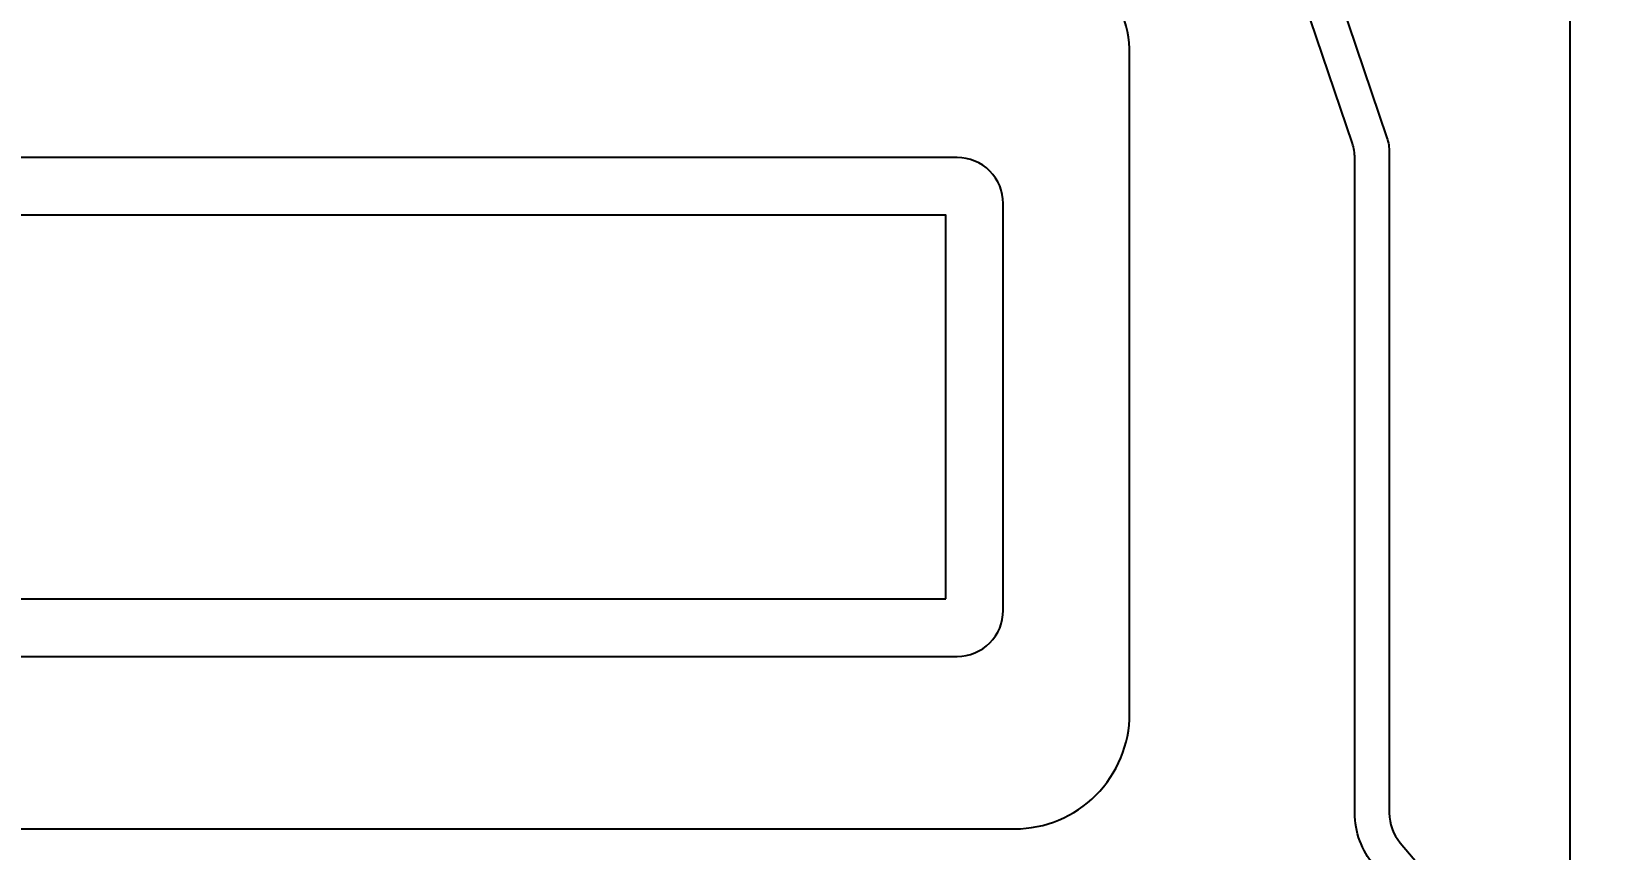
# Model space of a CAD drawing. Header units: millimetres. Extents: x 2678 to 7528, y -1679 to -1155.
# Drawn here: x 3652.85 to 3659.71, y -1279.49 to -1275.94 of the extents above; entities that cross this region are included whole.
import ezdxf

# ---------------------------------------------------------------- set-up
doc = ezdxf.new("R2010")
doc.units = ezdxf.units.MM
for name, color, linetype in [('03 Solder Resist', 6, 'Continuous'), ('04 Chip', 20, 'Continuous'), ('06 Cutline', 4, 'Continuous'), ('07 Potting', 132, 'Continuous'), ('FPC-TP', 32, 'Continuous')]:
    doc.layers.add(name, color=color, linetype=linetype)
doc.layers.add('Dim', color=3, linetype='Continuous', lineweight=13)
doc.styles.add('CCN-1', font='', dxfattribs={"width": 0.85})
doc.styles.get('CCN-1').set_extended_font_data('SimSun')
doc.dimstyles.new('DIM-CCN', dxfattribs={"dimscale": 0.9, "dimtxt": 1.7, "dimasz": 1.2, "dimexe": 1.5, "dimexo": 0.5, "dimgap": 0.3, "dimtad": 1, "dimzin": 0, "dimdsep": 46, "dimtxsty": 'CCN-1', "dimblk": 'OPEN30', "dimcen": 0.05, "dimclrd": 256, "dimclre": 256, "dimclrt": 7, "dimadec": 0, "dimazin": 0, "dimtfac": 1, "dimtofl": 0, "dimtmove": 0, "dimatfit": 3, "dimldrblk": 'OPEN30', "dimfxl": 1, "dimtolj": 1, "dimtzin": 0, "dimlwd": -1, "dimlwe": -1, "dimarcsym": 0})

# ---------------------------------------------------------------- blocks, each defined once
blk = doc.blocks.new('WQT3T')
at = {"layer": '03 Solder Resist'}
for points in [[(3337.8701, -681.4615, 0.081869), (3337.8886, -681.5738), (3338.1495, -682.3437, -0.081869), (3338.1601, -682.4079), (3338.1601, -685.2564, 0.177691), (3338.2432, -685.4828), (3338.6126, -685.9184, -0.177691), (3338.6601, -686.0477), (3338.6601, -686.5193), (3326.4601, -686.5193), (3326.4601, -686.0477, -0.177691), (3326.5076, -685.9184), (3326.877, -685.4828, 0.177691), (3326.9601, -685.2564), (3326.9601, -682.4079, -0.081869), (3326.9707, -682.3437), (3327.2316, -681.5738, 0.081869), (3327.2501, -681.4615), (3327.2501, -679.0869), (3337.8701, -679.0869)], [(3336.4301, -682.4053, -0.414214), (3336.6301, -682.6053), (3336.6301, -684.3753, -0.414214), (3336.4301, -684.5753), (3328.6901, -684.5753, -0.414214), (3328.4901, -684.3753), (3328.4901, -682.6053, -0.414214), (3328.6901, -682.4053)]]:
    blk.add_lwpolyline(points, format="xyb", close=True, dxfattribs=at)
at = {"layer": '04 Chip'}
blk.add_lwpolyline([(3328.7401, -684.3253), (3328.7401, -682.6553), (3336.3801, -682.6553), (3336.3801, -684.3253)], close=True, dxfattribs=at)
at = {"layer": '06 Cutline', "linetype": 'Continuous'}
blk.add_lwpolyline([(3338.0986, -678.5269), (3327.0216, -678.5269, 0.414214), (3326.9216, -678.6269), (3326.9216, -678.8392, 0.155127), (3326.9583, -678.9547), (3327.0634, -679.1033, -0.155127), (3327.1001, -679.2188), (3327.1001, -681.4615, -0.081869), (3327.0895, -681.5257), (3326.8207, -682.3189, 0.081869), (3326.8101, -682.3831), (3326.8101, -685.2564, -0.177691), (3326.7626, -685.3858), (3326.3576, -685.8633, 0.177691), (3326.3101, -685.9927), (3326.3101, -687.9193, 0.414214), (3326.5101, -688.1193), (3338.6101, -688.1193, 0.414214)], format="xyb", dxfattribs=at)
at = {"layer": '07 Potting'}
blk.add_lwpolyline([(3327.9401, -684.8253), (3327.9401, -681.9553, -0.414214), (3328.4401, -681.4553), (3336.6801, -681.4553, -0.414214), (3337.1801, -681.9553), (3337.1801, -684.8253, -0.414214), (3336.6801, -685.3253), (3328.4401, -685.3253, -0.414214)], format="xyb", close=True, dxfattribs=at)
blk = doc.blocks.new('_Open30')
at = {"color": 0, "linetype": 'ByBlock', "lineweight": -2}
for p, q in [((-1, 0.2679), (0, 0)), ((0, 0), (-1, -0.2679)), ((0, 0), (-1, 0))]:
    blk.add_line(p, q, dxfattribs=at)
blk = doc.blocks.new('*D174')
at = {"layer": 'Defpoints', "color": 0}
for p in [(3653.0362, -1271.316), (3644.1465, -1274.0068), (3653.0362, -1274.0068)]:
    blk.add_point(p, dxfattribs=at)
at = {"layer": 'Dim'}
for p, q in [((3644.1465, -1270.236), (3644.1465, -1269.156)), ((3652.5862, -1271.316), (3642.7965, -1271.316)), ((3652.5862, -1274.0068), (3642.7965, -1274.0068)), ((3644.1465, -1275.0868), (3644.1465, -1280.2305))]:
    blk.add_line(p, q, dxfattribs=at)
at = {"layer": 'Dim', "xscale": 1.08, "yscale": 1.08, "zscale": 1.08}
for p, rotation in [((3644.1465, -1271.316), 270), ((3644.1465, -1274.0068), 90)]:
    blk.add_blockref('_Open30', p, dxfattribs=dict(at, rotation=rotation))
at = {"layer": 'Dim', "color": 7, "insert": (3643.1115, -1278.1987), "char_height": 1.53, "attachment_point": 5, "rotation": 90, "style": 'CCN-1'}
blk.add_mtext('\\A1;2.69', dxfattribs=at)

msp = doc.modelspace()

# ---------------------------------------------------------------- linework, layer by layer
at = {"layer": 'FPC-TP', "color": 60}
msp.add_lwpolyline([(3664.7132, -1272.058), (3652.9547, -1272.058), (3652.9547, -1272.416, 0.364941), (3653.2037, -1272.7116), (3656.3292, -1273.1857, 0.042803), (3656.4143, -1273.193), (3658.2292, -1273.193, -0.198902), (3658.9363, -1273.4859), (3659.3948, -1273.9444, -0.198923), (3659.5412, -1274.2979), (3659.5412, -1280.436, 0.149582), (3659.7125, -1280.9957, -0.149582), (3659.8837, -1281.5553)], format="xyb", dxfattribs=at)
at = {"layer": 'FPC-TP'}
msp.add_lwpolyline([(3663.6402, -1272.058), (3654.0277, -1272.058), (3654.0277, -1272.6399, 0.380745), (3654.2046, -1272.8386), (3658.3921, -1273.1168, -0.115047), (3658.6093, -1273.1829), (3658.634, -1273.1981), (3658.6577, -1273.2148), (3658.6804, -1273.2327), (3658.7125, -1273.2621), (3659.3948, -1273.9444, -0.198923), (3659.5412, -1274.2979), (3659.5412, -1280.436, 0.149582), (3659.7125, -1280.9957, -0.149582), (3659.8837, -1281.5553)], format="xyb", dxfattribs=at)

# ---------------------------------------------------------------- block references
at = {"layer": 'Dim', "color": 42, "xscale": -1}
msp.add_blockref('WQT3T', (6985.5659, -594.0791), dxfattribs=at)

# ---------------------------------------------------------------- dimensions: what is measured, and where the dimension line sits
at = {"layer": 'Dim'}
dim = msp.add_linear_dim(base=(3644.1465, -1274.0068), p1=(3653.0362, -1271.316), p2=(3653.0362, -1274.0068), angle=90, dimstyle='DIM-CCN', override={"dimarcsym": 1}, dxfattribs=at)
dim.commit()
dim.dimension.update_dxf_attribs({"geometry": '*D174', "text_midpoint": (3643.1115, -1278.1987)})

doc.saveas('drawing.dxf')
